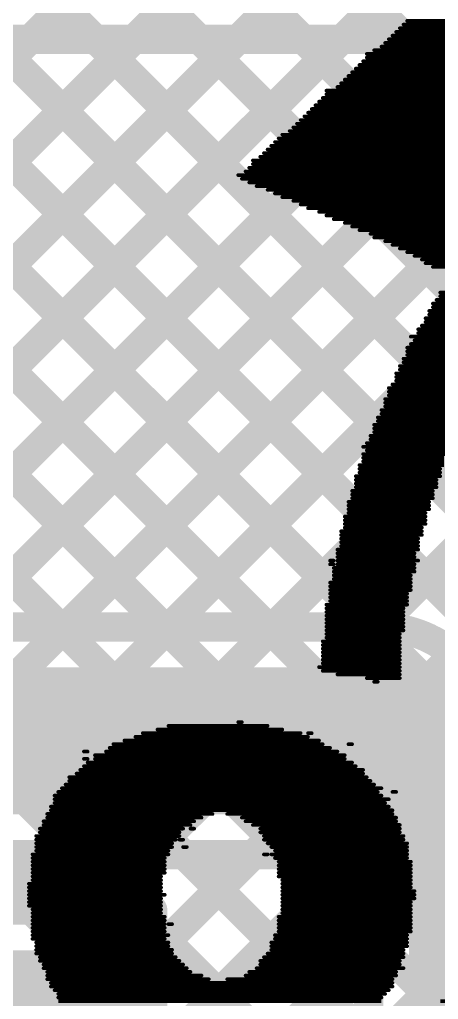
# Model space of a CAD drawing. Header units: millimetres. Extents: x 0 to 214, y 0 to 214.
# Drawn here: x 3.3165 to 3.4305, y 2.0225 to 2.2893 of the extents above; entities that cross this region are included whole.
import ezdxf

# ---------------------------------------------------------------- set-up
doc = ezdxf.new("R2010")
doc.units = ezdxf.units.MM
doc.header["$MEASUREMENT"] = 0
for name, color, linetype in [('BottomLayer', 5, 'Continuous'), ('BottomOverlay', 54, 'Continuous'), ('TopLayer', 1, 'Continuous'), ('TopPaste', 8, 'Continuous'), ('TopSolder', 216, 'Continuous')]:
    doc.layers.add(name, color=color, linetype=linetype)

# ---------------------------------------------------------------- blocks, each defined once
blk = doc.blocks.new('SOIC_8_181')
at = {"layer": 'TopLayer'}
blk.add_hatch(color=1, dxfattribs=at).paths.add_polyline_path([(-0.0735, -0.0878), (-0.1365, -0.0878), (-0.1365, -0.0622), (-0.0735, -0.0622)])
at = {"layer": 'TopPaste'}
blk.add_hatch(color=8, dxfattribs=at).paths.add_polyline_path([(-0.0735, -0.0878), (-0.1365, -0.0878), (-0.1365, -0.0622), (-0.0735, -0.0622)])
at = {"layer": 'TopSolder'}
blk.add_hatch(color=216, dxfattribs=at).paths.add_polyline_path([(-0.0695, -0.0918), (-0.1405, -0.0918), (-0.1405, -0.0582), (-0.0695, -0.0582)])

msp = doc.modelspace()

# ---------------------------------------------------------------- hatches: boundary and pattern name
at = {"layer": 'TopLayer'}
msp.add_hatch(color=1, dxfattribs=at).paths.add_polyline_path([(3.20389, 1.94232), (3.34169, 1.94232), (3.34169, 2.03589), (3.20389, 2.03589)])

# ---------------------------------------------------------------- linework, layer by layer
at = {"layer": 'BottomLayer', "const_width": 0.008}
for points in [[(3.25717, 1.91067), (4.033, 2.6865)], [(3.28279, 1.908), (4.06129, 2.6865)], [(3.31107, 1.908), (4.08957, 2.6865)], [(3.114, 2.07862), (3.48108, 2.4457)], [(3.11575, 2.05209), (3.487, 2.42334)], [(3.31203, 2.39392), (3.816, 1.88995)], [(3.12989, 2.03795), (3.48046, 2.38851)], [(3.29789, 2.37978), (3.816, 1.86167)], [(3.14404, 2.02381), (3.49216, 2.37193)], [(3.28375, 2.36564), (3.816, 1.83338)], [(3.2006, 1.96724), (3.58314, 2.34978)], [(3.26961, 2.35149), (3.816, 1.8051)], [(3.25546, 2.33735), (3.816, 1.77682)], [(3.12212, 2.32928), (3.54339, 1.908)], [(3.21475, 1.95309), (3.587, 2.32535)], [(3.24132, 2.32321), (3.64525, 1.91928)], [(3.114, 2.30911), (3.51511, 1.908)], [(3.22718, 2.30907), (3.62149, 1.91475)], [(3.15818, 2.00966), (3.44935, 2.30084)], [(3.21342, 2.29454), (3.59996, 1.908)], [(3.22889, 1.93895), (3.58201, 2.29207)], [(3.19448, 2.28519), (3.57168, 1.908)], [(3.114, 2.28083), (3.48683, 1.908)], [(3.17232, 1.99552), (3.45832, 2.28152)], [(3.18646, 1.98138), (3.48493, 2.27985)], [(3.24303, 1.92481), (3.59717, 2.27895)], [(3.114, 2.25254), (3.45854, 1.908)], [(3.114, 2.22426), (3.43026, 1.908)]]:
    msp.add_lwpolyline(points, dxfattribs=at)
at = {"layer": 'BottomOverlay', "const_width": 0.001}
for points in [[(3.42, 2.287), (3.545, 2.287)], [(3.421, 2.288), (3.548, 2.288)], [(3.422, 2.289), (3.55, 2.289)], [(3.417, 2.284), (3.538, 2.284)], [(3.418, 2.285), (3.54, 2.285)], [(3.419, 2.286), (3.543, 2.286)], [(3.415, 2.282), (3.534, 2.282)], [(3.416, 2.283), (3.536, 2.283)], [(3.411, 2.28), (3.53, 2.28)], [(3.411, 2.279), (3.529, 2.279)], [(3.413, 2.281), (3.532, 2.281)], [(3.408, 2.276), (3.523, 2.276)], [(3.409, 2.277), (3.525, 2.277)], [(3.41, 2.278), (3.528, 2.278)], [(3.406, 2.274), (3.522, 2.274)], [(3.407, 2.275), (3.523, 2.275)], [(3.403, 2.271), (3.525, 2.271)], [(3.404, 2.272), (3.524, 2.272)], [(3.405, 2.273), (3.524, 2.273)], [(3.399, 2.268), (3.529, 2.268)], [(3.4, 2.27), (3.528, 2.27)], [(3.4, 2.269), (3.528, 2.269)], [(3.397, 2.266), (3.531, 2.266)], [(3.398, 2.267), (3.53, 2.267)], [(3.394, 2.263), (3.534, 2.263)], [(3.395, 2.264), (3.534, 2.264)], [(3.396, 2.265), (3.532, 2.265)], [(3.391, 2.26), (3.539, 2.26)], [(3.392, 2.261), (3.537, 2.261)], [(3.393, 2.262), (3.536, 2.262)], [(3.388, 2.258), (3.54, 2.258)], [(3.39, 2.259), (3.542, 2.259)], [(3.385, 2.255), (3.545, 2.255)], [(3.386, 2.256), (3.543, 2.256)], [(3.387, 2.257), (3.542, 2.257)], [(3.382, 2.252), (3.547, 2.252)], [(3.383, 2.253), (3.546, 2.253)], [(3.384, 2.254), (3.545, 2.254)], [(3.38, 2.251), (3.549, 2.251)], [(3.38, 2.25), (3.55, 2.25)], [(3.376, 2.247), (3.553, 2.247)], [(3.378, 2.248), (3.552, 2.248)], [(3.379, 2.249), (3.551, 2.249)], [(3.377, 2.246), (3.554, 2.246)], [(3.379, 2.245), (3.555, 2.245)], [(3.381, 2.244), (3.556, 2.244)], [(3.384, 2.243), (3.557, 2.243)], [(3.386, 2.242), (3.558, 2.242)], [(3.388, 2.241), (3.559, 2.241)], [(3.391, 2.24), (3.561, 2.24)], [(3.393, 2.239), (3.562, 2.239)], [(3.395, 2.238), (3.563, 2.238)], [(3.398, 2.237), (3.564, 2.237)], [(3.4, 2.236), (3.565, 2.236)], [(3.402, 2.235), (3.566, 2.235)], [(3.405, 2.234), (3.567, 2.234)], [(3.407, 2.233), (3.568, 2.233)], [(3.409, 2.232), (3.569, 2.232)], [(3.412, 2.231), (3.571, 2.231)], [(3.413, 2.23), (3.572, 2.23)], [(3.416, 2.229), (3.574, 2.229)], [(3.418, 2.228), (3.574, 2.228)], [(3.42, 2.227), (3.576, 2.227)], [(3.422, 2.226), (3.576, 2.226)], [(3.424, 2.225), (3.578, 2.225)], [(3.426, 2.224), (3.578, 2.224)], [(3.427, 2.223), (3.58, 2.223)], [(3.429, 2.222), (3.581, 2.222)], [(3.431, 2.215), (3.589, 2.215)], [(3.429, 2.212), (3.592, 2.212)], [(3.43, 2.213), (3.591, 2.213)], [(3.431, 2.214), (3.59, 2.214)], [(3.428, 2.21), (3.594, 2.21)], [(3.428, 2.209), (3.452, 2.209)], [(3.429, 2.211), (3.593, 2.211)], [(3.427, 2.208), (3.453, 2.208)], [(3.427, 2.207), (3.451, 2.207)], [(3.425, 2.205), (3.45, 2.205)], [(3.425, 2.204), (3.449, 2.204)], [(3.426, 2.206), (3.45, 2.206)], [(3.423, 2.203), (3.448, 2.203)], [(3.423, 2.201), (3.447, 2.201)], [(3.424, 2.202), (3.448, 2.202)], [(3.422, 2.2), (3.447, 2.2)], [(3.422, 2.199), (3.446, 2.199)], [(3.421, 2.197), (3.445, 2.197)], [(3.421, 2.196), (3.444, 2.196)], [(3.422, 2.198), (3.446, 2.198)], [(3.419, 2.193), (3.443, 2.193)], [(3.42, 2.195), (3.444, 2.195)], [(3.42, 2.194), (3.444, 2.194)], [(3.419, 2.192), (3.442, 2.192)], [(3.419, 2.191), (3.442, 2.191)], [(3.417, 2.189), (3.441, 2.189)], [(3.417, 2.188), (3.44, 2.188)], [(3.418, 2.19), (3.441, 2.19)], [(3.416, 2.186), (3.439, 2.186)], [(3.416, 2.185), (3.439, 2.185)], [(3.417, 2.187), (3.44, 2.187)], [(3.415, 2.183), (3.439, 2.183)], [(3.416, 2.184), (3.438, 2.184)], [(3.414, 2.181), (3.437, 2.181)], [(3.414, 2.18), (3.436, 2.18)], [(3.415, 2.182), (3.437, 2.182)], [(3.413, 2.179), (3.436, 2.179)], [(3.413, 2.178), (3.436, 2.178)], [(3.413, 2.177), (3.435, 2.177)], [(3.412, 2.176), (3.436, 2.176)], [(3.412, 2.175), (3.434, 2.175)], [(3.41, 2.173), (3.433, 2.173)], [(3.411, 2.174), (3.435, 2.174)], [(3.411, 2.172), (3.433, 2.172)], [(3.41, 2.171), (3.433, 2.171)], [(3.41, 2.17), (3.432, 2.17)], [(3.41, 2.169), (3.432, 2.169)], [(3.409, 2.168), (3.432, 2.168)], [(3.409, 2.167), (3.431, 2.167)], [(3.408, 2.165), (3.431, 2.165)], [(3.408, 2.164), (3.43, 2.164)], [(3.409, 2.166), (3.431, 2.166)], [(3.407, 2.161), (3.429, 2.161)], [(3.408, 2.163), (3.43, 2.163)], [(3.408, 2.162), (3.43, 2.162)], [(3.407, 2.16), (3.429, 2.16)], [(3.407, 2.159), (3.429, 2.159)], [(3.406, 2.158), (3.428, 2.158)], [(3.406, 2.157), (3.428, 2.157)], [(3.406, 2.156), (3.428, 2.156)], [(3.405, 2.154), (3.427, 2.154)], [(3.405, 2.153), (3.427, 2.153)], [(3.406, 2.155), (3.427, 2.155)], [(3.405, 2.152), (3.427, 2.152)], [(3.405, 2.151), (3.426, 2.151)], [(3.404, 2.15), (3.426, 2.15)], [(3.404, 2.149), (3.426, 2.149)], [(3.404, 2.148), (3.425, 2.148)], [(3.403, 2.145), (3.425, 2.145)], [(3.404, 2.147), (3.425, 2.147)], [(3.404, 2.146), (3.425, 2.146)], [(3.403, 2.144), (3.424, 2.144)], [(3.403, 2.143), (3.424, 2.143)], [(3.401, 2.142), (3.402, 2.142)], [(3.401, 2.141), (3.402, 2.141)], [(3.402, 2.14), (3.424, 2.14)], [(3.403, 2.142), (3.425, 2.142)], [(3.403, 2.141), (3.424, 2.141)], [(3.402, 2.139), (3.424, 2.139)], [(3.402, 2.138), (3.423, 2.138)], [(3.402, 2.137), (3.423, 2.137)], [(3.401, 2.136), (3.423, 2.136)], [(3.401, 2.135), (3.423, 2.135)], [(3.401, 2.134), (3.423, 2.134)], [(3.401, 2.133), (3.422, 2.133)], [(3.401, 2.132), (3.422, 2.132)], [(3.4, 2.13), (3.422, 2.13)], [(3.4, 2.129), (3.421, 2.129)], [(3.401, 2.131), (3.422, 2.131)], [(3.4, 2.128), (3.421, 2.128)], [(3.4, 2.127), (3.421, 2.127)], [(3.4, 2.126), (3.421, 2.126)], [(3.4, 2.125), (3.421, 2.125)], [(3.4, 2.124), (3.421, 2.124)], [(3.4, 2.123), (3.421, 2.123)], [(3.4, 2.122), (3.42, 2.122)], [(3.4, 2.121), (3.42, 2.121)], [(3.399, 2.12), (3.42, 2.12)], [(3.399, 2.119), (3.42, 2.119)], [(3.399, 2.118), (3.42, 2.118)], [(3.399, 2.117), (3.42, 2.117)], [(3.399, 2.116), (3.42, 2.116)], [(3.398, 2.113), (3.42, 2.113)], [(3.399, 2.115), (3.42, 2.115)], [(3.399, 2.114), (3.42, 2.114)], [(3.399, 2.112), (3.42, 2.112)], [(3.403, 2.111), (3.42, 2.111)], [(3.411, 2.11), (3.42, 2.11)], [(3.413, 2.109), (3.414, 2.109)], [(3.357, 2.097), (3.384, 2.097)], [(3.376, 2.098), (3.377, 2.098)], [(3.35, 2.095), (3.393, 2.095)], [(3.354, 2.096), (3.388, 2.096)], [(3.395, 2.095), (3.396, 2.095)], [(3.342, 2.092), (3.399, 2.092)], [(3.345, 2.093), (3.398, 2.093)], [(3.348, 2.094), (3.395, 2.094)], [(3.406, 2.092), (3.407, 2.092)], [(3.334, 2.09), (3.335, 2.09)], [(3.337, 2.089), (3.405, 2.089)], [(3.34, 2.09), (3.403, 2.09)], [(3.341, 2.091), (3.401, 2.091)], [(3.334, 2.088), (3.335, 2.088)], [(3.335, 2.087), (3.407, 2.087)], [(3.337, 2.088), (3.405, 2.088)], [(3.332, 2.084), (3.41, 2.084)], [(3.333, 2.085), (3.41, 2.085)], [(3.334, 2.086), (3.408, 2.086)], [(3.329, 2.081), (3.413, 2.081)], [(3.33, 2.083), (3.411, 2.083)], [(3.33, 2.082), (3.412, 2.082)], [(3.327, 2.079), (3.414, 2.079)], [(3.328, 2.08), (3.415, 2.08)], [(3.418, 2.079), (3.419, 2.079)], [(3.326, 2.078), (3.415, 2.078)], [(3.326, 2.077), (3.417, 2.077)], [(3.326, 2.076), (3.416, 2.076)], [(3.324, 2.073), (3.369, 2.073)], [(3.325, 2.075), (3.417, 2.075)], [(3.325, 2.074), (3.418, 2.074)], [(3.373, 2.073), (3.418, 2.073)], [(3.323, 2.071), (3.364, 2.071)], [(3.324, 2.072), (3.366, 2.072)], [(3.377, 2.072), (3.419, 2.072)], [(3.378, 2.071), (3.419, 2.071)], [(3.322, 2.069), (3.361, 2.069)], [(3.322, 2.068), (3.36, 2.068)], [(3.323, 2.07), (3.363, 2.07)], [(3.363, 2.069), (3.364, 2.069)], [(3.38, 2.07), (3.42, 2.07)], [(3.382, 2.069), (3.42, 2.069)], [(3.382, 2.068), (3.42, 2.068)], [(3.321, 2.067), (3.36, 2.067)], [(3.321, 2.066), (3.359, 2.066)], [(3.321, 2.065), (3.358, 2.065)], [(3.36, 2.066), (3.361, 2.066)], [(3.383, 2.067), (3.421, 2.067)], [(3.383, 2.066), (3.421, 2.066)], [(3.384, 2.065), (3.422, 2.065)], [(3.321, 2.064), (3.358, 2.064)], [(3.321, 2.063), (3.357, 2.063)], [(3.361, 2.064), (3.362, 2.064)], [(3.385, 2.064), (3.422, 2.064)], [(3.386, 2.063), (3.422, 2.063)], [(3.32, 2.062), (3.357, 2.062)], [(3.32, 2.061), (3.356, 2.061)], [(3.32, 2.06), (3.356, 2.06)], [(3.383, 2.062), (3.384, 2.062)], [(3.385, 2.062), (3.422, 2.062)], [(3.386, 2.061), (3.422, 2.061)], [(3.387, 2.06), (3.423, 2.06)], [(3.32, 2.059), (3.356, 2.059)], [(3.32, 2.058), (3.356, 2.058)], [(3.32, 2.057), (3.356, 2.057)], [(3.387, 2.059), (3.423, 2.059)], [(3.387, 2.058), (3.423, 2.058)], [(3.387, 2.057), (3.423, 2.057)], [(3.32, 2.056), (3.355, 2.056)], [(3.32, 2.055), (3.355, 2.055)], [(3.387, 2.056), (3.423, 2.056)], [(3.388, 2.055), (3.423, 2.055)], [(3.319, 2.054), (3.355, 2.054)], [(3.319, 2.053), (3.355, 2.053)], [(3.319, 2.052), (3.355, 2.052)], [(3.388, 2.054), (3.423, 2.054)], [(3.388, 2.053), (3.423, 2.053)], [(3.388, 2.052), (3.424, 2.052)], [(3.319, 2.051), (3.356, 2.051)], [(3.319, 2.05), (3.355, 2.05)], [(3.319, 2.049), (3.355, 2.049)], [(3.388, 2.051), (3.424, 2.051)], [(3.388, 2.05), (3.424, 2.05)], [(3.388, 2.049), (3.423, 2.049)], [(3.319, 2.048), (3.355, 2.048)], [(3.32, 2.047), (3.355, 2.047)], [(3.388, 2.048), (3.423, 2.048)], [(3.388, 2.047), (3.423, 2.047)], [(3.32, 2.046), (3.355, 2.046)], [(3.32, 2.045), (3.356, 2.045)], [(3.32, 2.044), (3.356, 2.044)], [(3.387, 2.045), (3.423, 2.045)], [(3.387, 2.044), (3.423, 2.044)], [(3.388, 2.046), (3.423, 2.046)], [(3.32, 2.043), (3.356, 2.043)], [(3.32, 2.042), (3.356, 2.042)], [(3.32, 2.041), (3.356, 2.041)], [(3.357, 2.043), (3.358, 2.043)], [(3.387, 2.043), (3.423, 2.043)], [(3.387, 2.042), (3.423, 2.042)], [(3.387, 2.041), (3.423, 2.041)], [(3.32, 2.04), (3.357, 2.04)], [(3.32, 2.039), (3.356, 2.039)], [(3.386, 2.04), (3.422, 2.04)], [(3.386, 2.039), (3.422, 2.039)], [(3.321, 2.038), (3.357, 2.038)], [(3.321, 2.037), (3.357, 2.037)], [(3.321, 2.036), (3.358, 2.036)], [(3.385, 2.038), (3.422, 2.038)], [(3.385, 2.037), (3.422, 2.037)], [(3.385, 2.036), (3.421, 2.036)], [(3.321, 2.035), (3.358, 2.035)], [(3.322, 2.034), (3.359, 2.034)], [(3.322, 2.033), (3.36, 2.033)], [(3.382, 2.033), (3.42, 2.033)], [(3.383, 2.034), (3.421, 2.034)], [(3.384, 2.035), (3.421, 2.035)], [(3.323, 2.032), (3.361, 2.032)], [(3.323, 2.031), (3.362, 2.031)], [(3.381, 2.031), (3.421, 2.031)], [(3.382, 2.032), (3.42, 2.032)], [(3.324, 2.03), (3.363, 2.03)], [(3.324, 2.029), (3.366, 2.029)], [(3.324, 2.028), (3.368, 2.028)], [(3.373, 2.028), (3.418, 2.028)], [(3.378, 2.029), (3.419, 2.029)], [(3.379, 2.03), (3.419, 2.03)], [(3.325, 2.027), (3.418, 2.027)], [(3.325, 2.026), (3.418, 2.026)], [(3.326, 2.025), (3.417, 2.025)], [(3.327, 2.024), (3.416, 2.024)], [(3.327, 2.023), (3.415, 2.023)], [(3.327, 2.022), (3.415, 2.022)], [(3.431, 2.022), (3.477, 2.022)]]:
    msp.add_lwpolyline(points, dxfattribs=at)
at = {"layer": 'BottomOverlay', "const_width": 0.0005}
for points in [[(3.41975, 2.287, 1), (3.42025, 2.287, 1)], [(3.42075, 2.288, 1), (3.42125, 2.288, 1)], [(3.42175, 2.289, 1), (3.42225, 2.289, 1)], [(3.41675, 2.284, 1), (3.41725, 2.284, 1)], [(3.41775, 2.285, 1), (3.41825, 2.285, 1)], [(3.41875, 2.286, 1), (3.41925, 2.286, 1)], [(3.41475, 2.282, 1), (3.41525, 2.282, 1)], [(3.41575, 2.283, 1), (3.41625, 2.283, 1)], [(3.41075, 2.28, 1), (3.41125, 2.28, 1)], [(3.41075, 2.279, 1), (3.41125, 2.279, 1)], [(3.41275, 2.281, 1), (3.41325, 2.281, 1)], [(3.40775, 2.276, 1), (3.40825, 2.276, 1)], [(3.40875, 2.277, 1), (3.40925, 2.277, 1)], [(3.40975, 2.278, 1), (3.41025, 2.278, 1)], [(3.40575, 2.274, 1), (3.40625, 2.274, 1)], [(3.40675, 2.275, 1), (3.40725, 2.275, 1)], [(3.40275, 2.271, 1), (3.40325, 2.271, 1)], [(3.40375, 2.272, 1), (3.40425, 2.272, 1)], [(3.40475, 2.273, 1), (3.40525, 2.273, 1)], [(3.39875, 2.268, 1), (3.39925, 2.268, 1)], [(3.39975, 2.27, 1), (3.40025, 2.27, 1)], [(3.39975, 2.269, 1), (3.40025, 2.269, 1)], [(3.39675, 2.266, 1), (3.39725, 2.266, 1)], [(3.39775, 2.267, 1), (3.39825, 2.267, 1)], [(3.39375, 2.263, 1), (3.39425, 2.263, 1)], [(3.39475, 2.264, 1), (3.39525, 2.264, 1)], [(3.39575, 2.265, 1), (3.39625, 2.265, 1)], [(3.39075, 2.26, 1), (3.39125, 2.26, 1)], [(3.39175, 2.261, 1), (3.39225, 2.261, 1)], [(3.39275, 2.262, 1), (3.39325, 2.262, 1)], [(3.38775, 2.258, 1), (3.38825, 2.258, 1)], [(3.38975, 2.259, 1), (3.39025, 2.259, 1)], [(3.38475, 2.255, 1), (3.38525, 2.255, 1)], [(3.38575, 2.256, 1), (3.38625, 2.256, 1)], [(3.38675, 2.257, 1), (3.38725, 2.257, 1)], [(3.38175, 2.252, 1), (3.38225, 2.252, 1)], [(3.38275, 2.253, 1), (3.38325, 2.253, 1)], [(3.38375, 2.254, 1), (3.38425, 2.254, 1)], [(3.37975, 2.251, 1), (3.38025, 2.251, 1)], [(3.37975, 2.25, 1), (3.38025, 2.25, 1)], [(3.37575, 2.247, 1), (3.37625, 2.247, 1)], [(3.37775, 2.248, 1), (3.37825, 2.248, 1)], [(3.37875, 2.249, 1), (3.37925, 2.249, 1)], [(3.37675, 2.246, 1), (3.37725, 2.246, 1)], [(3.37875, 2.245, 1), (3.37925, 2.245, 1)], [(3.38075, 2.244, 1), (3.38125, 2.244, 1)], [(3.38375, 2.243, 1), (3.38425, 2.243, 1)], [(3.38575, 2.242, 1), (3.38625, 2.242, 1)], [(3.38775, 2.241, 1), (3.38825, 2.241, 1)], [(3.39075, 2.24, 1), (3.39125, 2.24, 1)], [(3.39275, 2.239, 1), (3.39325, 2.239, 1)], [(3.39475, 2.238, 1), (3.39525, 2.238, 1)], [(3.39775, 2.237, 1), (3.39825, 2.237, 1)], [(3.39975, 2.236, 1), (3.40025, 2.236, 1)], [(3.40175, 2.235, 1), (3.40225, 2.235, 1)], [(3.40475, 2.234, 1), (3.40525, 2.234, 1)], [(3.40675, 2.233, 1), (3.40725, 2.233, 1)], [(3.40875, 2.232, 1), (3.40925, 2.232, 1)], [(3.41175, 2.231, 1), (3.41225, 2.231, 1)], [(3.41275, 2.23, 1), (3.41325, 2.23, 1)], [(3.41575, 2.229, 1), (3.41625, 2.229, 1)], [(3.41775, 2.228, 1), (3.41825, 2.228, 1)], [(3.41975, 2.227, 1), (3.42025, 2.227, 1)], [(3.42175, 2.226, 1), (3.42225, 2.226, 1)], [(3.42375, 2.225, 1), (3.42425, 2.225, 1)], [(3.42575, 2.224, 1), (3.42625, 2.224, 1)], [(3.42675, 2.223, 1), (3.42725, 2.223, 1)], [(3.42875, 2.222, 1), (3.42925, 2.222, 1)], [(3.43075, 2.215, 1), (3.43125, 2.215, 1)], [(3.42875, 2.212, 1), (3.42925, 2.212, 1)], [(3.42975, 2.213, 1), (3.43025, 2.213, 1)], [(3.43075, 2.214, 1), (3.43125, 2.214, 1)], [(3.42775, 2.21, 1), (3.42825, 2.21, 1)], [(3.42775, 2.209, 1), (3.42825, 2.209, 1)], [(3.42875, 2.211, 1), (3.42925, 2.211, 1)], [(3.42675, 2.208, 1), (3.42725, 2.208, 1)], [(3.42675, 2.207, 1), (3.42725, 2.207, 1)], [(3.42475, 2.205, 1), (3.42525, 2.205, 1)], [(3.42475, 2.204, 1), (3.42525, 2.204, 1)], [(3.42575, 2.206, 1), (3.42625, 2.206, 1)], [(3.42275, 2.203, 1), (3.42325, 2.203, 1)], [(3.42275, 2.201, 1), (3.42325, 2.201, 1)], [(3.42375, 2.202, 1), (3.42425, 2.202, 1)], [(3.42175, 2.2, 1), (3.42225, 2.2, 1)], [(3.42175, 2.199, 1), (3.42225, 2.199, 1)], [(3.42075, 2.197, 1), (3.42125, 2.197, 1)], [(3.42075, 2.196, 1), (3.42125, 2.196, 1)], [(3.42175, 2.198, 1), (3.42225, 2.198, 1)], [(3.41875, 2.193, 1), (3.41925, 2.193, 1)], [(3.41975, 2.195, 1), (3.42025, 2.195, 1)], [(3.41975, 2.194, 1), (3.42025, 2.194, 1)], [(3.41875, 2.192, 1), (3.41925, 2.192, 1)], [(3.41875, 2.191, 1), (3.41925, 2.191, 1)], [(3.41675, 2.189, 1), (3.41725, 2.189, 1)], [(3.41675, 2.188, 1), (3.41725, 2.188, 1)], [(3.41775, 2.19, 1), (3.41825, 2.19, 1)], [(3.41575, 2.186, 1), (3.41625, 2.186, 1)], [(3.41575, 2.185, 1), (3.41625, 2.185, 1)], [(3.41675, 2.187, 1), (3.41725, 2.187, 1)], [(3.41475, 2.183, 1), (3.41525, 2.183, 1)], [(3.41575, 2.184, 1), (3.41625, 2.184, 1)], [(3.41375, 2.181, 1), (3.41425, 2.181, 1)], [(3.41375, 2.18, 1), (3.41425, 2.18, 1)], [(3.41475, 2.182, 1), (3.41525, 2.182, 1)], [(3.41275, 2.179, 1), (3.41325, 2.179, 1)], [(3.41275, 2.178, 1), (3.41325, 2.178, 1)], [(3.41275, 2.177, 1), (3.41325, 2.177, 1)], [(3.41175, 2.176, 1), (3.41225, 2.176, 1)], [(3.41175, 2.175, 1), (3.41225, 2.175, 1)], [(3.40975, 2.173, 1), (3.41025, 2.173, 1)], [(3.41075, 2.174, 1), (3.41125, 2.174, 1)], [(3.41075, 2.172, 1), (3.41125, 2.172, 1)], [(3.40975, 2.171, 1), (3.41025, 2.171, 1)], [(3.40975, 2.17, 1), (3.41025, 2.17, 1)], [(3.40975, 2.169, 1), (3.41025, 2.169, 1)], [(3.40875, 2.168, 1), (3.40925, 2.168, 1)], [(3.40875, 2.167, 1), (3.40925, 2.167, 1)], [(3.43075, 2.167, 1), (3.43125, 2.167, 1)], [(3.40775, 2.165, 1), (3.40825, 2.165, 1)], [(3.40775, 2.164, 1), (3.40825, 2.164, 1)], [(3.40875, 2.166, 1), (3.40925, 2.166, 1)], [(3.42975, 2.164, 1), (3.43025, 2.164, 1)], [(3.43075, 2.166, 1), (3.43125, 2.166, 1)], [(3.43075, 2.165, 1), (3.43125, 2.165, 1)], [(3.40675, 2.161, 1), (3.40725, 2.161, 1)], [(3.40775, 2.163, 1), (3.40825, 2.163, 1)], [(3.40775, 2.162, 1), (3.40825, 2.162, 1)], [(3.42875, 2.161, 1), (3.42925, 2.161, 1)], [(3.42975, 2.163, 1), (3.43025, 2.163, 1)], [(3.42975, 2.162, 1), (3.43025, 2.162, 1)], [(3.40675, 2.16, 1), (3.40725, 2.16, 1)], [(3.40675, 2.159, 1), (3.40725, 2.159, 1)], [(3.42875, 2.16, 1), (3.42925, 2.16, 1)], [(3.42875, 2.159, 1), (3.42925, 2.159, 1)], [(3.40575, 2.158, 1), (3.40625, 2.158, 1)], [(3.40575, 2.157, 1), (3.40625, 2.157, 1)], [(3.40575, 2.156, 1), (3.40625, 2.156, 1)], [(3.42775, 2.158, 1), (3.42825, 2.158, 1)], [(3.42775, 2.157, 1), (3.42825, 2.157, 1)], [(3.42775, 2.156, 1), (3.42825, 2.156, 1)], [(3.40475, 2.154, 1), (3.40525, 2.154, 1)], [(3.40475, 2.153, 1), (3.40525, 2.153, 1)], [(3.40575, 2.155, 1), (3.40625, 2.155, 1)], [(3.42675, 2.155, 1), (3.42725, 2.155, 1)], [(3.42675, 2.154, 1), (3.42725, 2.154, 1)], [(3.42675, 2.153, 1), (3.42725, 2.153, 1)], [(3.40475, 2.152, 1), (3.40525, 2.152, 1)], [(3.40475, 2.151, 1), (3.40525, 2.151, 1)], [(3.42575, 2.151, 1), (3.42625, 2.151, 1)], [(3.42675, 2.152, 1), (3.42725, 2.152, 1)], [(3.40375, 2.15, 1), (3.40425, 2.15, 1)], [(3.40375, 2.149, 1), (3.40425, 2.149, 1)], [(3.40375, 2.148, 1), (3.40425, 2.148, 1)], [(3.42475, 2.148, 1), (3.42525, 2.148, 1)], [(3.42575, 2.15, 1), (3.42625, 2.15, 1)], [(3.42575, 2.149, 1), (3.42625, 2.149, 1)], [(3.40275, 2.145, 1), (3.40325, 2.145, 1)], [(3.40375, 2.147, 1), (3.40425, 2.147, 1)], [(3.40375, 2.146, 1), (3.40425, 2.146, 1)], [(3.42475, 2.147, 1), (3.42525, 2.147, 1)], [(3.42475, 2.146, 1), (3.42525, 2.146, 1)], [(3.42475, 2.145, 1), (3.42525, 2.145, 1)], [(3.40275, 2.144, 1), (3.40325, 2.144, 1)], [(3.40275, 2.143, 1), (3.40325, 2.143, 1)], [(3.42375, 2.144, 1), (3.42425, 2.144, 1)], [(3.42375, 2.143, 1), (3.42425, 2.143, 1)], [(3.40075, 2.142, 1), (3.40125, 2.142, 1)], [(3.40075, 2.141, 1), (3.40125, 2.141, 1)], [(3.40175, 2.142, 1), (3.40225, 2.142, 1)], [(3.40175, 2.141, 1), (3.40225, 2.141, 1)], [(3.40175, 2.14, 1), (3.40225, 2.14, 1)], [(3.40275, 2.142, 1), (3.40325, 2.142, 1)], [(3.40275, 2.141, 1), (3.40325, 2.141, 1)], [(3.42375, 2.141, 1), (3.42425, 2.141, 1)], [(3.42375, 2.14, 1), (3.42425, 2.14, 1)], [(3.42475, 2.142, 1), (3.42525, 2.142, 1)], [(3.40175, 2.139, 1), (3.40225, 2.139, 1)], [(3.40175, 2.138, 1), (3.40225, 2.138, 1)], [(3.40175, 2.137, 1), (3.40225, 2.137, 1)], [(3.42275, 2.138, 1), (3.42325, 2.138, 1)], [(3.42275, 2.137, 1), (3.42325, 2.137, 1)], [(3.42375, 2.139, 1), (3.42425, 2.139, 1)], [(3.40075, 2.136, 1), (3.40125, 2.136, 1)], [(3.40075, 2.135, 1), (3.40125, 2.135, 1)], [(3.42275, 2.136, 1), (3.42325, 2.136, 1)], [(3.42275, 2.135, 1), (3.42325, 2.135, 1)], [(3.40075, 2.134, 1), (3.40125, 2.134, 1)], [(3.40075, 2.133, 1), (3.40125, 2.133, 1)], [(3.40075, 2.132, 1), (3.40125, 2.132, 1)], [(3.42175, 2.133, 1), (3.42225, 2.133, 1)], [(3.42175, 2.132, 1), (3.42225, 2.132, 1)], [(3.42275, 2.134, 1), (3.42325, 2.134, 1)], [(3.39975, 2.13, 1), (3.40025, 2.13, 1)], [(3.39975, 2.129, 1), (3.40025, 2.129, 1)], [(3.40075, 2.131, 1), (3.40125, 2.131, 1)], [(3.42075, 2.129, 1), (3.42125, 2.129, 1)], [(3.42175, 2.131, 1), (3.42225, 2.131, 1)], [(3.42175, 2.13, 1), (3.42225, 2.13, 1)], [(3.39975, 2.128, 1), (3.40025, 2.128, 1)], [(3.39975, 2.127, 1), (3.40025, 2.127, 1)], [(3.42075, 2.128, 1), (3.42125, 2.128, 1)], [(3.42075, 2.127, 1), (3.42125, 2.127, 1)], [(3.39975, 2.126, 1), (3.40025, 2.126, 1)], [(3.39975, 2.125, 1), (3.40025, 2.125, 1)], [(3.39975, 2.124, 1), (3.40025, 2.124, 1)], [(3.42075, 2.126, 1), (3.42125, 2.126, 1)], [(3.42075, 2.125, 1), (3.42125, 2.125, 1)], [(3.42075, 2.124, 1), (3.42125, 2.124, 1)], [(3.39975, 2.123, 1), (3.40025, 2.123, 1)], [(3.39975, 2.122, 1), (3.40025, 2.122, 1)], [(3.39975, 2.121, 1), (3.40025, 2.121, 1)], [(3.41975, 2.122, 1), (3.42025, 2.122, 1)], [(3.41975, 2.121, 1), (3.42025, 2.121, 1)], [(3.42075, 2.123, 1), (3.42125, 2.123, 1)], [(3.39875, 2.12, 1), (3.39925, 2.12, 1)], [(3.39875, 2.119, 1), (3.39925, 2.119, 1)], [(3.41975, 2.12, 1), (3.42025, 2.12, 1)], [(3.41975, 2.119, 1), (3.42025, 2.119, 1)], [(3.39875, 2.118, 1), (3.39925, 2.118, 1)], [(3.39875, 2.117, 1), (3.39925, 2.117, 1)], [(3.39875, 2.116, 1), (3.39925, 2.116, 1)], [(3.41975, 2.118, 1), (3.42025, 2.118, 1)], [(3.41975, 2.117, 1), (3.42025, 2.117, 1)], [(3.41975, 2.116, 1), (3.42025, 2.116, 1)], [(3.39775, 2.113, 1), (3.39825, 2.113, 1)], [(3.39875, 2.115, 1), (3.39925, 2.115, 1)], [(3.39875, 2.114, 1), (3.39925, 2.114, 1)], [(3.41975, 2.115, 1), (3.42025, 2.115, 1)], [(3.41975, 2.114, 1), (3.42025, 2.114, 1)], [(3.41975, 2.113, 1), (3.42025, 2.113, 1)], [(3.39875, 2.112, 1), (3.39925, 2.112, 1)], [(3.40275, 2.111, 1), (3.40325, 2.111, 1)], [(3.41975, 2.112, 1), (3.42025, 2.112, 1)], [(3.41975, 2.111, 1), (3.42025, 2.111, 1)], [(3.41075, 2.11, 1), (3.41125, 2.11, 1)], [(3.41275, 2.109, 1), (3.41325, 2.109, 1)], [(3.41375, 2.109, 1), (3.41425, 2.109, 1)], [(3.41975, 2.11, 1), (3.42025, 2.11, 1)], [(3.35675, 2.097, 1), (3.35725, 2.097, 1)], [(3.37575, 2.098, 1), (3.37625, 2.098, 1)], [(3.37675, 2.098, 1), (3.37725, 2.098, 1)], [(3.38375, 2.097, 1), (3.38425, 2.097, 1)], [(3.34975, 2.095, 1), (3.35025, 2.095, 1)], [(3.35375, 2.096, 1), (3.35425, 2.096, 1)], [(3.38775, 2.096, 1), (3.38825, 2.096, 1)], [(3.39275, 2.095, 1), (3.39325, 2.095, 1)], [(3.39475, 2.095, 1), (3.39525, 2.095, 1)], [(3.39575, 2.095, 1), (3.39625, 2.095, 1)], [(3.34175, 2.092, 1), (3.34225, 2.092, 1)], [(3.34475, 2.093, 1), (3.34525, 2.093, 1)], [(3.34775, 2.094, 1), (3.34825, 2.094, 1)], [(3.39475, 2.094, 1), (3.39525, 2.094, 1)], [(3.39775, 2.093, 1), (3.39825, 2.093, 1)], [(3.39875, 2.092, 1), (3.39925, 2.092, 1)], [(3.40575, 2.092, 1), (3.40625, 2.092, 1)], [(3.40675, 2.092, 1), (3.40725, 2.092, 1)], [(3.33375, 2.09, 1), (3.33425, 2.09, 1)], [(3.33475, 2.09, 1), (3.33525, 2.09, 1)], [(3.33675, 2.089, 1), (3.33725, 2.089, 1)], [(3.33975, 2.09, 1), (3.34025, 2.09, 1)], [(3.34075, 2.091, 1), (3.34125, 2.091, 1)], [(3.40075, 2.091, 1), (3.40125, 2.091, 1)], [(3.40275, 2.09, 1), (3.40325, 2.09, 1)], [(3.40475, 2.089, 1), (3.40525, 2.089, 1)], [(3.33375, 2.088, 1), (3.33425, 2.088, 1)], [(3.33475, 2.088, 1), (3.33525, 2.088, 1)], [(3.33475, 2.087, 1), (3.33525, 2.087, 1)], [(3.33675, 2.088, 1), (3.33725, 2.088, 1)], [(3.40475, 2.088, 1), (3.40525, 2.088, 1)], [(3.40675, 2.087, 1), (3.40725, 2.087, 1)], [(3.33175, 2.084, 1), (3.33225, 2.084, 1)], [(3.33275, 2.085, 1), (3.33325, 2.085, 1)], [(3.33375, 2.086, 1), (3.33425, 2.086, 1)], [(3.40775, 2.086, 1), (3.40825, 2.086, 1)], [(3.40975, 2.085, 1), (3.41025, 2.085, 1)], [(3.40975, 2.084, 1), (3.41025, 2.084, 1)], [(3.32875, 2.081, 1), (3.32925, 2.081, 1)], [(3.32975, 2.083, 1), (3.33025, 2.083, 1)], [(3.32975, 2.082, 1), (3.33025, 2.082, 1)], [(3.41075, 2.083, 1), (3.41125, 2.083, 1)], [(3.41175, 2.082, 1), (3.41225, 2.082, 1)], [(3.41275, 2.081, 1), (3.41325, 2.081, 1)], [(3.32675, 2.079, 1), (3.32725, 2.079, 1)], [(3.32775, 2.08, 1), (3.32825, 2.08, 1)], [(3.41375, 2.079, 1), (3.41425, 2.079, 1)], [(3.41475, 2.08, 1), (3.41525, 2.08, 1)], [(3.41775, 2.079, 1), (3.41825, 2.079, 1)], [(3.41875, 2.079, 1), (3.41925, 2.079, 1)], [(3.32575, 2.078, 1), (3.32625, 2.078, 1)], [(3.32575, 2.077, 1), (3.32625, 2.077, 1)], [(3.32575, 2.076, 1), (3.32625, 2.076, 1)], [(3.41475, 2.078, 1), (3.41525, 2.078, 1)], [(3.41575, 2.076, 1), (3.41625, 2.076, 1)], [(3.41675, 2.077, 1), (3.41725, 2.077, 1)], [(3.32375, 2.073, 1), (3.32425, 2.073, 1)], [(3.32475, 2.075, 1), (3.32525, 2.075, 1)], [(3.32475, 2.074, 1), (3.32525, 2.074, 1)], [(3.36875, 2.073, 1), (3.36925, 2.073, 1)], [(3.37275, 2.073, 1), (3.37325, 2.073, 1)], [(3.41675, 2.075, 1), (3.41725, 2.075, 1)], [(3.41775, 2.074, 1), (3.41825, 2.074, 1)], [(3.41775, 2.073, 1), (3.41825, 2.073, 1)], [(3.32275, 2.071, 1), (3.32325, 2.071, 1)], [(3.32375, 2.072, 1), (3.32425, 2.072, 1)], [(3.36375, 2.071, 1), (3.36425, 2.071, 1)], [(3.36575, 2.072, 1), (3.36625, 2.072, 1)], [(3.37675, 2.072, 1), (3.37725, 2.072, 1)], [(3.37775, 2.071, 1), (3.37825, 2.071, 1)], [(3.41875, 2.072, 1), (3.41925, 2.072, 1)], [(3.41875, 2.071, 1), (3.41925, 2.071, 1)], [(3.32175, 2.069, 1), (3.32225, 2.069, 1)], [(3.32175, 2.068, 1), (3.32225, 2.068, 1)], [(3.32275, 2.07, 1), (3.32325, 2.07, 1)], [(3.35975, 2.068, 1), (3.36025, 2.068, 1)], [(3.36075, 2.069, 1), (3.36125, 2.069, 1)], [(3.36275, 2.07, 1), (3.36325, 2.07, 1)], [(3.36275, 2.069, 1), (3.36325, 2.069, 1)], [(3.36375, 2.069, 1), (3.36425, 2.069, 1)], [(3.37975, 2.07, 1), (3.38025, 2.07, 1)], [(3.38175, 2.069, 1), (3.38225, 2.069, 1)], [(3.38175, 2.068, 1), (3.38225, 2.068, 1)], [(3.41975, 2.07, 1), (3.42025, 2.07, 1)], [(3.41975, 2.069, 1), (3.42025, 2.069, 1)], [(3.41975, 2.068, 1), (3.42025, 2.068, 1)], [(3.32075, 2.067, 1), (3.32125, 2.067, 1)], [(3.32075, 2.066, 1), (3.32125, 2.066, 1)], [(3.32075, 2.065, 1), (3.32125, 2.065, 1)], [(3.35775, 2.065, 1), (3.35825, 2.065, 1)], [(3.35875, 2.066, 1), (3.35925, 2.066, 1)], [(3.35975, 2.067, 1), (3.36025, 2.067, 1)], [(3.35975, 2.066, 1), (3.36025, 2.066, 1)], [(3.36075, 2.066, 1), (3.36125, 2.066, 1)], [(3.38275, 2.067, 1), (3.38325, 2.067, 1)], [(3.38275, 2.066, 1), (3.38325, 2.066, 1)], [(3.38375, 2.065, 1), (3.38425, 2.065, 1)], [(3.42075, 2.067, 1), (3.42125, 2.067, 1)], [(3.42075, 2.066, 1), (3.42125, 2.066, 1)], [(3.42175, 2.065, 1), (3.42225, 2.065, 1)], [(3.32075, 2.064, 1), (3.32125, 2.064, 1)], [(3.32075, 2.063, 1), (3.32125, 2.063, 1)], [(3.35675, 2.063, 1), (3.35725, 2.063, 1)], [(3.35775, 2.064, 1), (3.35825, 2.064, 1)], [(3.36075, 2.064, 1), (3.36125, 2.064, 1)], [(3.36175, 2.064, 1), (3.36225, 2.064, 1)], [(3.38475, 2.064, 1), (3.38525, 2.064, 1)], [(3.38575, 2.063, 1), (3.38625, 2.063, 1)], [(3.42175, 2.064, 1), (3.42225, 2.064, 1)], [(3.42175, 2.063, 1), (3.42225, 2.063, 1)], [(3.31975, 2.062, 1), (3.32025, 2.062, 1)], [(3.31975, 2.061, 1), (3.32025, 2.061, 1)], [(3.31975, 2.06, 1), (3.32025, 2.06, 1)], [(3.35575, 2.061, 1), (3.35625, 2.061, 1)], [(3.35575, 2.06, 1), (3.35625, 2.06, 1)], [(3.35675, 2.062, 1), (3.35725, 2.062, 1)], [(3.38275, 2.062, 1), (3.38325, 2.062, 1)], [(3.38375, 2.062, 1), (3.38425, 2.062, 1)], [(3.38475, 2.062, 1), (3.38525, 2.062, 1)], [(3.38575, 2.061, 1), (3.38625, 2.061, 1)], [(3.38675, 2.06, 1), (3.38725, 2.06, 1)], [(3.42175, 2.062, 1), (3.42225, 2.062, 1)], [(3.42175, 2.061, 1), (3.42225, 2.061, 1)], [(3.42275, 2.06, 1), (3.42325, 2.06, 1)], [(3.31975, 2.059, 1), (3.32025, 2.059, 1)], [(3.31975, 2.058, 1), (3.32025, 2.058, 1)], [(3.31975, 2.057, 1), (3.32025, 2.057, 1)], [(3.35575, 2.059, 1), (3.35625, 2.059, 1)], [(3.35575, 2.058, 1), (3.35625, 2.058, 1)], [(3.35575, 2.057, 1), (3.35625, 2.057, 1)], [(3.38675, 2.059, 1), (3.38725, 2.059, 1)], [(3.38675, 2.058, 1), (3.38725, 2.058, 1)], [(3.38675, 2.057, 1), (3.38725, 2.057, 1)], [(3.42275, 2.059, 1), (3.42325, 2.059, 1)], [(3.42275, 2.058, 1), (3.42325, 2.058, 1)], [(3.42275, 2.057, 1), (3.42325, 2.057, 1)], [(3.31975, 2.056, 1), (3.32025, 2.056, 1)], [(3.31975, 2.055, 1), (3.32025, 2.055, 1)], [(3.35475, 2.056, 1), (3.35525, 2.056, 1)], [(3.35475, 2.055, 1), (3.35525, 2.055, 1)], [(3.38675, 2.056, 1), (3.38725, 2.056, 1)], [(3.38775, 2.055, 1), (3.38825, 2.055, 1)], [(3.42275, 2.056, 1), (3.42325, 2.056, 1)], [(3.42275, 2.055, 1), (3.42325, 2.055, 1)], [(3.31875, 2.054, 1), (3.31925, 2.054, 1)], [(3.31875, 2.053, 1), (3.31925, 2.053, 1)], [(3.31875, 2.052, 1), (3.31925, 2.052, 1)], [(3.35475, 2.054, 1), (3.35525, 2.054, 1)], [(3.35475, 2.053, 1), (3.35525, 2.053, 1)], [(3.35475, 2.052, 1), (3.35525, 2.052, 1)], [(3.38775, 2.054, 1), (3.38825, 2.054, 1)], [(3.38775, 2.053, 1), (3.38825, 2.053, 1)], [(3.38775, 2.052, 1), (3.38825, 2.052, 1)], [(3.42275, 2.054, 1), (3.42325, 2.054, 1)], [(3.42275, 2.053, 1), (3.42325, 2.053, 1)], [(3.42375, 2.052, 1), (3.42425, 2.052, 1)], [(3.31875, 2.051, 1), (3.31925, 2.051, 1)], [(3.31875, 2.05, 1), (3.31925, 2.05, 1)], [(3.31875, 2.049, 1), (3.31925, 2.049, 1)], [(3.35475, 2.05, 1), (3.35525, 2.05, 1)], [(3.35475, 2.049, 1), (3.35525, 2.049, 1)], [(3.35575, 2.051, 1), (3.35625, 2.051, 1)], [(3.38775, 2.051, 1), (3.38825, 2.051, 1)], [(3.38775, 2.05, 1), (3.38825, 2.05, 1)], [(3.38775, 2.049, 1), (3.38825, 2.049, 1)], [(3.42275, 2.049, 1), (3.42325, 2.049, 1)], [(3.42375, 2.051, 1), (3.42425, 2.051, 1)], [(3.42375, 2.05, 1), (3.42425, 2.05, 1)], [(3.31875, 2.048, 1), (3.31925, 2.048, 1)], [(3.31975, 2.047, 1), (3.32025, 2.047, 1)], [(3.35475, 2.048, 1), (3.35525, 2.048, 1)], [(3.35475, 2.047, 1), (3.35525, 2.047, 1)], [(3.38775, 2.048, 1), (3.38825, 2.048, 1)], [(3.38775, 2.047, 1), (3.38825, 2.047, 1)], [(3.42275, 2.048, 1), (3.42325, 2.048, 1)], [(3.42275, 2.047, 1), (3.42325, 2.047, 1)], [(3.31975, 2.046, 1), (3.32025, 2.046, 1)], [(3.31975, 2.045, 1), (3.32025, 2.045, 1)], [(3.31975, 2.044, 1), (3.32025, 2.044, 1)], [(3.35475, 2.046, 1), (3.35525, 2.046, 1)], [(3.35575, 2.045, 1), (3.35625, 2.045, 1)], [(3.35575, 2.044, 1), (3.35625, 2.044, 1)], [(3.38675, 2.045, 1), (3.38725, 2.045, 1)], [(3.38675, 2.044, 1), (3.38725, 2.044, 1)], [(3.38775, 2.046, 1), (3.38825, 2.046, 1)], [(3.42275, 2.046, 1), (3.42325, 2.046, 1)], [(3.42275, 2.045, 1), (3.42325, 2.045, 1)], [(3.42275, 2.044, 1), (3.42325, 2.044, 1)], [(3.31975, 2.043, 1), (3.32025, 2.043, 1)], [(3.31975, 2.042, 1), (3.32025, 2.042, 1)], [(3.31975, 2.041, 1), (3.32025, 2.041, 1)], [(3.35575, 2.043, 1), (3.35625, 2.043, 1)], [(3.35575, 2.042, 1), (3.35625, 2.042, 1)], [(3.35575, 2.041, 1), (3.35625, 2.041, 1)], [(3.35675, 2.043, 1), (3.35725, 2.043, 1)], [(3.35775, 2.043, 1), (3.35825, 2.043, 1)], [(3.38675, 2.043, 1), (3.38725, 2.043, 1)], [(3.38675, 2.042, 1), (3.38725, 2.042, 1)], [(3.38675, 2.041, 1), (3.38725, 2.041, 1)], [(3.42275, 2.043, 1), (3.42325, 2.043, 1)], [(3.42275, 2.042, 1), (3.42325, 2.042, 1)], [(3.42275, 2.041, 1), (3.42325, 2.041, 1)], [(3.31975, 2.04, 1), (3.32025, 2.04, 1)], [(3.31975, 2.039, 1), (3.32025, 2.039, 1)], [(3.35575, 2.039, 1), (3.35625, 2.039, 1)], [(3.35675, 2.04, 1), (3.35725, 2.04, 1)], [(3.38575, 2.04, 1), (3.38625, 2.04, 1)], [(3.38575, 2.039, 1), (3.38625, 2.039, 1)], [(3.42175, 2.04, 1), (3.42225, 2.04, 1)], [(3.42175, 2.039, 1), (3.42225, 2.039, 1)], [(3.32075, 2.038, 1), (3.32125, 2.038, 1)], [(3.32075, 2.037, 1), (3.32125, 2.037, 1)], [(3.32075, 2.036, 1), (3.32125, 2.036, 1)], [(3.35675, 2.038, 1), (3.35725, 2.038, 1)], [(3.35675, 2.037, 1), (3.35725, 2.037, 1)], [(3.35775, 2.036, 1), (3.35825, 2.036, 1)], [(3.38475, 2.038, 1), (3.38525, 2.038, 1)], [(3.38475, 2.037, 1), (3.38525, 2.037, 1)], [(3.38475, 2.036, 1), (3.38525, 2.036, 1)], [(3.42075, 2.036, 1), (3.42125, 2.036, 1)], [(3.42175, 2.038, 1), (3.42225, 2.038, 1)], [(3.42175, 2.037, 1), (3.42225, 2.037, 1)], [(3.32075, 2.035, 1), (3.32125, 2.035, 1)], [(3.32175, 2.034, 1), (3.32225, 2.034, 1)], [(3.32175, 2.033, 1), (3.32225, 2.033, 1)], [(3.35775, 2.035, 1), (3.35825, 2.035, 1)], [(3.35875, 2.034, 1), (3.35925, 2.034, 1)], [(3.35975, 2.033, 1), (3.36025, 2.033, 1)], [(3.38175, 2.033, 1), (3.38225, 2.033, 1)], [(3.38275, 2.034, 1), (3.38325, 2.034, 1)], [(3.38375, 2.035, 1), (3.38425, 2.035, 1)], [(3.41975, 2.033, 1), (3.42025, 2.033, 1)], [(3.42075, 2.035, 1), (3.42125, 2.035, 1)], [(3.42075, 2.034, 1), (3.42125, 2.034, 1)], [(3.32275, 2.032, 1), (3.32325, 2.032, 1)], [(3.32275, 2.031, 1), (3.32325, 2.031, 1)], [(3.36075, 2.032, 1), (3.36125, 2.032, 1)], [(3.36175, 2.031, 1), (3.36225, 2.031, 1)], [(3.38075, 2.031, 1), (3.38125, 2.031, 1)], [(3.38175, 2.032, 1), (3.38225, 2.032, 1)], [(3.41975, 2.032, 1), (3.42025, 2.032, 1)], [(3.42075, 2.031, 1), (3.42125, 2.031, 1)], [(3.32375, 2.03, 1), (3.32425, 2.03, 1)], [(3.32375, 2.029, 1), (3.32425, 2.029, 1)], [(3.32375, 2.028, 1), (3.32425, 2.028, 1)], [(3.36275, 2.03, 1), (3.36325, 2.03, 1)], [(3.36575, 2.029, 1), (3.36625, 2.029, 1)], [(3.36775, 2.028, 1), (3.36825, 2.028, 1)], [(3.37275, 2.028, 1), (3.37325, 2.028, 1)], [(3.37775, 2.029, 1), (3.37825, 2.029, 1)], [(3.37875, 2.03, 1), (3.37925, 2.03, 1)], [(3.41775, 2.028, 1), (3.41825, 2.028, 1)], [(3.41875, 2.03, 1), (3.41925, 2.03, 1)], [(3.41875, 2.029, 1), (3.41925, 2.029, 1)], [(3.32475, 2.027, 1), (3.32525, 2.027, 1)], [(3.32475, 2.026, 1), (3.32525, 2.026, 1)], [(3.32575, 2.025, 1), (3.32625, 2.025, 1)], [(3.41675, 2.025, 1), (3.41725, 2.025, 1)], [(3.41775, 2.027, 1), (3.41825, 2.027, 1)], [(3.41775, 2.026, 1), (3.41825, 2.026, 1)], [(3.32675, 2.024, 1), (3.32725, 2.024, 1)], [(3.32675, 2.023, 1), (3.32725, 2.023, 1)], [(3.41475, 2.023, 1), (3.41525, 2.023, 1)], [(3.41575, 2.024, 1), (3.41625, 2.024, 1)]]:
    msp.add_lwpolyline(points, format="xyb", close=True, dxfattribs=at)
at = {"layer": 'TopLayer'}
for points, const_width in [([(3.35728, 2.12391), (3.54637, 2.313)], 0.008), ([(3.38556, 2.12391), (3.57465, 2.313)], 0.008), ([(3.21342, 2.29454), (3.38405, 2.12391)], 0.008), ([(3.41385, 2.12391), (3.58201, 2.29207)], 0.008), ([(3.0915, 2.05613), (3.31938, 2.284)], 0.008), ([(3.18756, 2.12389), (3.34766, 2.284)], 0.008), ([(3.21586, 2.12391), (3.37595, 2.284)], 0.008), ([(3.238, 2.284), (3.45658, 2.284)], 0.008), ([(3.24414, 2.12391), (3.40423, 2.284)], 0.008), ([(3.25225, 2.284), (3.41233, 2.12391)], 0.008), ([(3.27243, 2.12391), (3.43251, 2.284)], 0.008), ([(3.28053, 2.284), (3.58253, 1.982)], 0.008), ([(3.30882, 2.284), (3.61082, 1.982)], 0.008), ([(3.329, 2.12391), (3.48844, 2.28336)], 0.008), ([(3.3371, 2.284), (3.6391, 1.982)], 0.008), ([(3.36538, 2.284), (3.66738, 1.982)], 0.008), ([(3.39367, 2.284), (3.69567, 1.982)], 0.008), ([(3.42195, 2.284), (3.72395, 1.982)], 0.008), ([(3.1989, 2.28078), (3.35577, 2.12391)], 0.008), ([(3.30071, 2.12391), (3.45881, 2.28201)], 0.008), ([(3.18475, 2.26664), (3.32748, 2.12391)], 0.008), ([(3.18862, 2.12391), (3.41452, 2.12391)], 0.008), ([(3.18862, 2.09291), (3.41452, 2.09291)], 0.04), ([(3.41452, 2.09291), (3.44252, 2.06491)], 0.04), ([(3.44252, 1.91089), (3.44252, 2.06491)], 0.04), ([(3.20146, 2.06191), (3.40168, 2.06191)], 0.008), ([(3.30463, 2.06191), (3.31965, 2.04689)], 0.008), ([(3.30854, 2.04689), (3.32356, 2.06191)], 0.008), ([(3.33291, 2.06191), (3.34793, 2.04689)], 0.008), ([(3.33683, 2.04689), (3.35185, 2.06191)], 0.008), ([(3.35269, 2.03447), (3.38013, 2.06191)], 0.008), ([(3.3612, 2.06191), (3.41152, 2.01159)], 0.008), ([(3.38948, 2.06191), (3.41152, 2.03987)], 0.008), ([(3.40168, 2.06191), (3.41152, 2.05207)], 0.008), ([(3.35269, 2.00618), (3.40505, 2.05854)], 0.008), ([(3.41152, 1.91089), (3.41152, 2.05207)], 0.008), ([(3.19619, 2.04689), (3.35269, 2.04689)], 0.008), ([(3.34793, 2.04689), (3.35269, 2.04214)], 0.008), ([(3.35269, 1.94013), (3.35269, 2.04689)], 0.008), ([(3.35269, 2.04214), (3.41152, 1.9833)], 0.008), ([(3.35269, 1.9779), (3.41152, 2.03674)], 0.008)]:
    msp.add_lwpolyline(points, dxfattribs=dict(at, const_width=const_width))
for points, const_width in [([(3.31738, 2.284, 1), (3.32138, 2.284, 1)], 0.004), ([(3.3351, 2.284, 1), (3.3391, 2.284, 1)], 0.004), ([(3.34566, 2.284, 1), (3.34966, 2.284, 1)], 0.004), ([(3.36338, 2.284, 1), (3.36738, 2.284, 1)], 0.004), ([(3.37395, 2.284, 1), (3.37795, 2.284, 1)], 0.004), ([(3.39167, 2.284, 1), (3.39567, 2.284, 1)], 0.004), ([(3.40223, 2.284, 1), (3.40623, 2.284, 1)], 0.004), ([(3.41995, 2.284, 1), (3.42395, 2.284, 1)], 0.004), ([(3.43051, 2.284, 1), (3.43451, 2.284, 1)], 0.004), ([(3.32548, 2.12391, 1), (3.32948, 2.12391, 1)], 0.004), ([(3.327, 2.12391, 1), (3.331, 2.12391, 1)], 0.004), ([(3.35377, 2.12391, 1), (3.35777, 2.12391, 1)], 0.004), ([(3.35528, 2.12391, 1), (3.35928, 2.12391, 1)], 0.004), ([(3.38205, 2.12391, 1), (3.38605, 2.12391, 1)], 0.004), ([(3.38356, 2.12391, 1), (3.38756, 2.12391, 1)], 0.004), ([(3.41033, 2.12391, 1), (3.41433, 2.12391, 1)], 0.004), ([(3.41185, 2.12391, 1), (3.41585, 2.12391, 1)], 0.004), ([(3.41252, 2.12391, 1), (3.41652, 2.12391, 1)], 0.004), ([(3.41252, 2.12391, 1), (3.41652, 2.12391, 1)], 0.004), ([(3.41252, 2.12391, 1), (3.41652, 2.12391, 1)], 0.004), ([(3.40452, 2.09291, 1), (3.42452, 2.09291, 1)], 0.02), ([(3.40452, 2.09291, 1), (3.42452, 2.09291, 1)], 0.02), ([(3.43252, 2.06491, 1), (3.45252, 2.06491, 1)], 0.02), ([(3.43252, 2.06491, 1), (3.45252, 2.06491, 1)], 0.02), ([(3.32156, 2.06191, 1), (3.32556, 2.06191, 1)], 0.004), ([(3.33091, 2.06191, 1), (3.33491, 2.06191, 1)], 0.004), ([(3.34985, 2.06191, 1), (3.35385, 2.06191, 1)], 0.004), ([(3.3592, 2.06191, 1), (3.3632, 2.06191, 1)], 0.004), ([(3.37813, 2.06191, 1), (3.38213, 2.06191, 1)], 0.004), ([(3.38748, 2.06191, 1), (3.39148, 2.06191, 1)], 0.004), ([(3.39968, 2.06191, 1), (3.40368, 2.06191, 1)], 0.004), ([(3.39968, 2.06191, 1), (3.40368, 2.06191, 1)], 0.004), ([(3.40305, 2.05854, 1), (3.40705, 2.05854, 1)], 0.004), ([(3.40952, 2.05207, 1), (3.41352, 2.05207, 1)], 0.004), ([(3.40952, 2.05207, 1), (3.41352, 2.05207, 1)], 0.004), ([(3.31765, 2.04689, 1), (3.32165, 2.04689, 1)], 0.004), ([(3.33483, 2.04689, 1), (3.33883, 2.04689, 1)], 0.004), ([(3.34593, 2.04689, 1), (3.34993, 2.04689, 1)], 0.004), ([(3.34593, 2.04689, 1), (3.34993, 2.04689, 1)], 0.004), ([(3.35069, 2.04689, 1), (3.35469, 2.04689, 1)], 0.004), ([(3.35069, 2.04689, 1), (3.35469, 2.04689, 1)], 0.004), ([(3.35069, 2.04214, 1), (3.35469, 2.04214, 1)], 0.004), ([(3.35069, 2.04214, 1), (3.35469, 2.04214, 1)], 0.004), ([(3.40952, 2.03987, 1), (3.41352, 2.03987, 1)], 0.004), ([(3.40952, 2.03674, 1), (3.41352, 2.03674, 1)], 0.004), ([(3.35069, 2.03447, 1), (3.35469, 2.03447, 1)], 0.004)]:
    msp.add_lwpolyline(points, format="xyb", close=True, dxfattribs=dict(at, const_width=const_width))
at = {"layer": 'TopLayer', "const_width": 0.008}
for points in [[(3.41452, 2.12391, -0.199163), (3.43646, 2.11481)], [(3.41452, 2.12391, -0.198912), (3.43644, 2.11483)]]:
    msp.add_lwpolyline(points, format="xyb", dxfattribs=at)

# ---------------------------------------------------------------- block references
at = {"rotation": 180}
msp.add_blockref('SOIC_8_181', (3.20352, 1.93589), dxfattribs=at)

doc.saveas('drawing.dxf')
